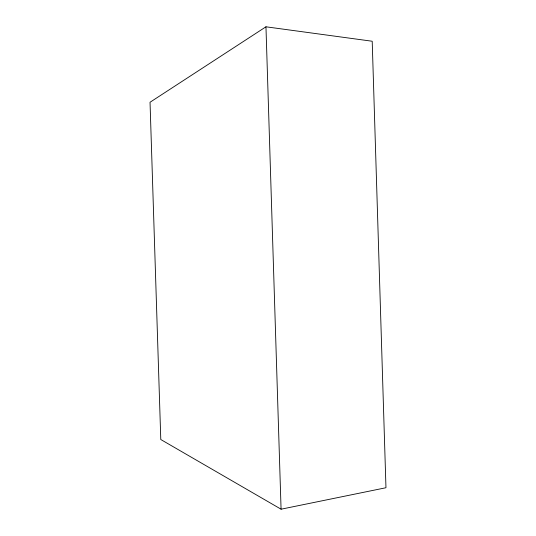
<?xml version="1.0" encoding="UTF-8"?>
<svg xmlns="http://www.w3.org/2000/svg" width="536" height="536" viewBox="0 0 536 536"><rect width="100%" height="100%" fill="white"/><g stroke="black" fill="none" stroke-linecap="round" stroke-linejoin="round"><path stroke-width="0.8" d="M265.963 26.8L150.033 102.255L160.787 439.52L281.072 509.2L385.967 487.733L372.205 41.239L265.963 26.8L281.072 509.2"/></g></svg>
